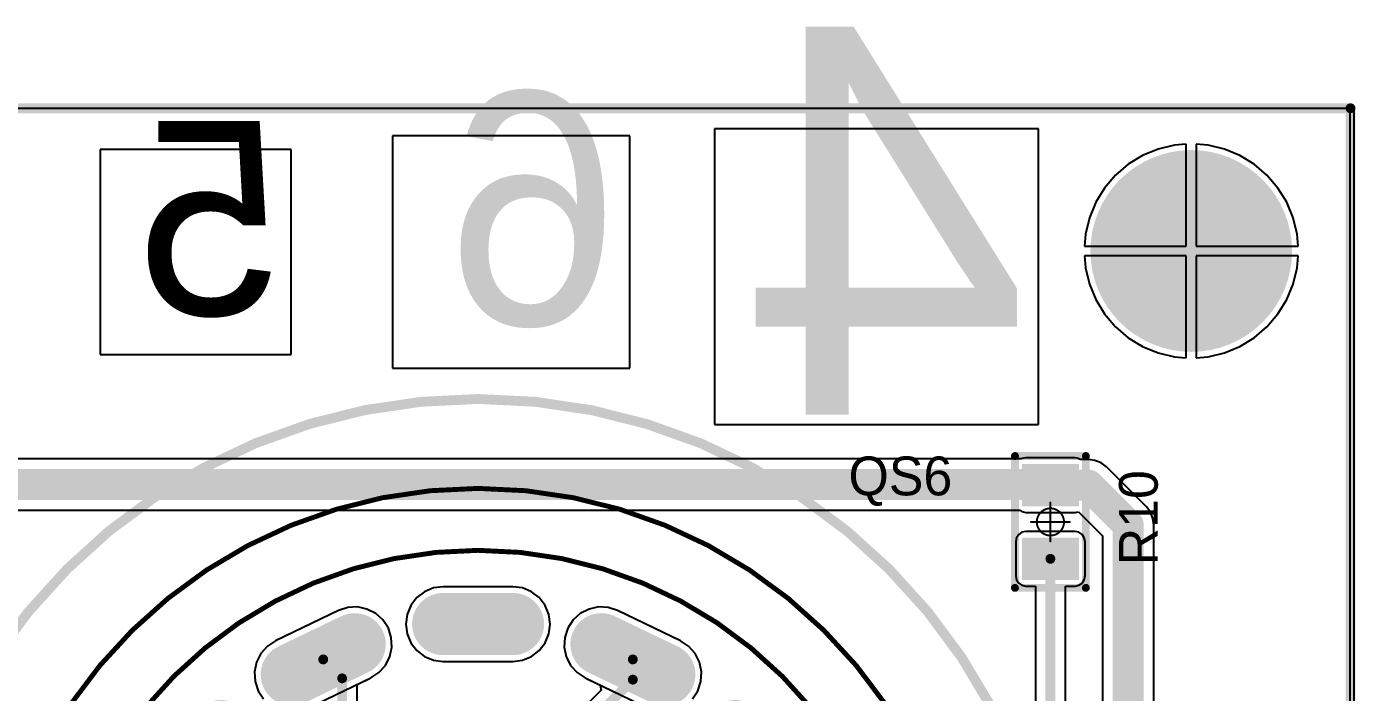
# Model space of a CAD drawing. Header units: millimetres. Extents: x 0.99 to 9.85, y 0.8 to 4.18.
# Drawn here: x 8.238 to 9.588, y 3.36 to 4.036 of the extents above; entities that cross this region are included whole.
import ezdxf

# ---------------------------------------------------------------- set-up
doc = ezdxf.new("R2010")
doc.units = ezdxf.units.MM
doc.header["$MEASUREMENT"] = 0
for name, color, linetype in [('BottomLayer', 5, 'Continuous'), ('BottomSolder', 6, 'Continuous'), ('Mechanical1', 6, 'Continuous'), ('Mechanical15', 56, 'Continuous'), ('MultiLayer', 9, 'Continuous'), ('PadHoleLayer', 156, 'Continuous'), ('TopLayer', 1, 'Continuous'), ('TopOverlay', 2, 'Continuous'), ('TopPaste', 8, 'Continuous'), ('TopSolder', 216, 'Continuous')]:
    doc.layers.add(name, color=color, linetype=linetype)

# ---------------------------------------------------------------- blocks, each defined once
blk = doc.blocks.new('R_0805_L_80')
at = {"layer": 'Mechanical15'}
for points, const_width in [([(0.0138, 0, 1), (-0.0138, 0, 1)], 0.00197), ([(-0.0005, 0.0197, 1), (0.0005, 0.0197, 1)], 0.000984), ([(-0.0202, 0, 1), (-0.0192, 0, 1)], 0.000984), ([(-0.0143, 0, 1), (-0.0133, 0, 1)], 0.000984), ([(0.0133, 0, 1), (0.0143, 0, 1)], 0.000984), ([(0.0192, 0, 1), (0.0202, 0, 1)], 0.000984), ([(-0.0005, -0.0197, 1), (0.0005, -0.0197, 1)], 0.000984)]:
    blk.add_lwpolyline(points, format="xyb", close=True, dxfattribs=dict(at, const_width=const_width))
at = {"layer": 'Mechanical15', "const_width": 0.00197}
for points in [[(0, 0.0197), (0, -0.0197)], [(-0.0197, 0), (0.0197, 0)]]:
    blk.add_lwpolyline(points, dxfattribs=at)
at = {"layer": 'TopLayer'}
for points in [[(-0.0199, -0.025), (-0.0199, 0.025), (-0.0549, -0.025), (-0.0549, 0.025)], [(0.0549, -0.025), (0.0549, 0.025), (0.0199, -0.025), (0.0199, 0.025)]]:
    blk.add_solid(points, dxfattribs=at)
at = {"layer": 'TopOverlay', "const_width": 0.008}
for points in [[(-0.0669, 0.036), (0.0669, 0.036)], [(-0.0669, 0.036), (-0.0669, -0.036)], [(0.0669, 0.036), (0.0669, -0.036)], [(-0.0669, -0.036), (0.0669, -0.036)]]:
    blk.add_lwpolyline(points, dxfattribs=at)
at = {"layer": 'TopOverlay', "const_width": 0.004}
for points in [[(-0.0689, 0.036, 1), (-0.0649, 0.036, 1)], [(-0.0689, 0.036, 1), (-0.0649, 0.036, 1)], [(0.0649, 0.036, 1), (0.0689, 0.036, 1)], [(0.0649, 0.036, 1), (0.0689, 0.036, 1)], [(-0.0689, -0.036, 1), (-0.0649, -0.036, 1)], [(-0.0689, -0.036, 1), (-0.0649, -0.036, 1)], [(0.0649, -0.036, 1), (0.0689, -0.036, 1)], [(0.0649, -0.036, 1), (0.0689, -0.036, 1)]]:
    blk.add_lwpolyline(points, format="xyb", close=True, dxfattribs=at)
at = {"layer": 'TopPaste'}
for points in [[(-0.0199, -0.025), (-0.0199, 0.025), (-0.0549, -0.025), (-0.0549, 0.025)], [(0.0549, -0.025), (0.0549, 0.025), (0.0199, -0.025), (0.0199, 0.025)]]:
    blk.add_solid(points, dxfattribs=at)
at = {"layer": 'TopSolder'}
for points in [[(-0.0159, -0.029), (-0.0159, 0.029), (-0.0589, -0.029), (-0.0589, 0.029)], [(0.0589, -0.029), (0.0589, 0.029), (0.0159, -0.029), (0.0159, 0.029)]]:
    blk.add_solid(points, dxfattribs=at)
blk = doc.blocks.new('QS30_1_101')
at = {"layer": 'BottomLayer', "const_width": 0.0551}
for points in [[(-0.0354, 0.3622), (0.0354, 0.3622)], [(-0.1252, 0.3417), (-0.1891, 0.311)], [(0.1252, 0.3417), (0.1891, 0.311)], [(-0.2611, 0.2535), (-0.3053, 0.1981)], [(0.2611, 0.2535), (0.3053, 0.1981)], [(-0.3452, 0.1151), (-0.361, 0.0461)], [(0.3452, 0.1151), (0.361, 0.0461)], [(-0.361, -0.0461), (-0.3452, -0.1151)], [(0.361, -0.0461), (0.3452, -0.1151)], [(-0.3053, -0.1981), (-0.2611, -0.2535)], [(0.3053, -0.1981), (0.2611, -0.2535)], [(0.1891, -0.311), (0.1252, -0.3417)]]:
    blk.add_lwpolyline(points, dxfattribs=at)
at = {"layer": 'BottomLayer', "const_width": 0.0276}
for points in [[(-0.0492, 0.3622, 1), (-0.0217, 0.3622, 1)], [(0.0217, 0.3622, 1), (0.0492, 0.3622, 1)], [(-0.139, 0.3417, 1), (-0.1115, 0.3417, 1)], [(0.1115, 0.3417, 1), (0.139, 0.3417, 1)], [(-0.2029, 0.311, 1), (-0.1753, 0.311, 1)], [(0.1753, 0.311, 1), (0.2029, 0.311, 1)], [(-0.2749, 0.2535, 1), (-0.2473, 0.2535, 1)], [(0.2473, 0.2535, 1), (0.2749, 0.2535, 1)], [(-0.3191, 0.1981, 1), (-0.2915, 0.1981, 1)], [(0.2915, 0.1981, 1), (0.3191, 0.1981, 1)], [(-0.359, 0.1151, 1), (-0.3315, 0.1151, 1)], [(0.3315, 0.1151, 1), (0.359, 0.1151, 1)], [(-0.3748, 0.0461, 1), (-0.3472, 0.0461, 1)], [(0.3472, 0.0461, 1), (0.3748, 0.0461, 1)], [(-0.3748, -0.0461, 1), (-0.3472, -0.0461, 1)], [(0.3472, -0.0461, 1), (0.3748, -0.0461, 1)], [(-0.359, -0.1151, 1), (-0.3315, -0.1151, 1)], [(0.3315, -0.1151, 1), (0.359, -0.1151, 1)], [(-0.3191, -0.1981, 1), (-0.2915, -0.1981, 1)], [(0.2915, -0.1981, 1), (0.3191, -0.1981, 1)], [(-0.2749, -0.2535, 1), (-0.2473, -0.2535, 1)], [(0.2473, -0.2535, 1), (0.2749, -0.2535, 1)], [(0.1753, -0.311, 1), (0.2029, -0.311, 1)], [(0.1115, -0.3417, 1), (0.139, -0.3417, 1)]]:
    blk.add_lwpolyline(points, format="xyb", close=True, dxfattribs=at)
at = {"layer": 'BottomLayer'}
blk.add_solid([(-0.063, -0.3898), (0.063, -0.3898), (-0.063, -0.3346), (0.063, -0.3346)], dxfattribs=at)
at = {"layer": 'BottomSolder', "const_width": 0.0631}
for points in [[(-0.0354, 0.3622), (0.0354, 0.3622)], [(-0.1252, 0.3417), (-0.1891, 0.311)], [(0.1252, 0.3417), (0.1891, 0.311)], [(-0.2611, 0.2535), (-0.3053, 0.1981)], [(0.2611, 0.2535), (0.3053, 0.1981)], [(-0.3452, 0.1151), (-0.361, 0.0461)], [(0.3452, 0.1151), (0.361, 0.0461)], [(-0.361, -0.0461), (-0.3452, -0.1151)], [(0.361, -0.0461), (0.3452, -0.1151)], [(-0.3053, -0.1981), (-0.2611, -0.2535)], [(0.3053, -0.1981), (0.2611, -0.2535)], [(0.1891, -0.311), (0.1252, -0.3417)]]:
    blk.add_lwpolyline(points, dxfattribs=at)
at = {"layer": 'BottomSolder', "const_width": 0.0316}
for points in [[(-0.0512, 0.3622, 1), (-0.0197, 0.3622, 1)], [(0.0197, 0.3622, 1), (0.0512, 0.3622, 1)], [(-0.141, 0.3417, 1), (-0.1095, 0.3417, 1)], [(0.1095, 0.3417, 1), (0.141, 0.3417, 1)], [(-0.2049, 0.311, 1), (-0.1733, 0.311, 1)], [(0.1733, 0.311, 1), (0.2049, 0.311, 1)], [(-0.2769, 0.2535, 1), (-0.2453, 0.2535, 1)], [(0.2453, 0.2535, 1), (0.2769, 0.2535, 1)], [(-0.3211, 0.1981, 1), (-0.2895, 0.1981, 1)], [(0.2895, 0.1981, 1), (0.3211, 0.1981, 1)], [(-0.361, 0.1151, 1), (-0.3295, 0.1151, 1)], [(0.3295, 0.1151, 1), (0.361, 0.1151, 1)], [(-0.3768, 0.0461, 1), (-0.3452, 0.0461, 1)], [(0.3452, 0.0461, 1), (0.3768, 0.0461, 1)], [(-0.3768, -0.0461, 1), (-0.3452, -0.0461, 1)], [(0.3452, -0.0461, 1), (0.3768, -0.0461, 1)], [(-0.361, -0.1151, 1), (-0.3295, -0.1151, 1)], [(0.3295, -0.1151, 1), (0.361, -0.1151, 1)], [(-0.3211, -0.1981, 1), (-0.2895, -0.1981, 1)], [(0.2895, -0.1981, 1), (0.3211, -0.1981, 1)], [(-0.2769, -0.2535, 1), (-0.2453, -0.2535, 1)], [(0.2453, -0.2535, 1), (0.2769, -0.2535, 1)], [(0.1733, -0.311, 1), (0.2049, -0.311, 1)], [(0.1095, -0.3417, 1), (0.141, -0.3417, 1)]]:
    blk.add_lwpolyline(points, format="xyb", close=True, dxfattribs=at)
at = {"layer": 'BottomSolder'}
blk.add_solid([(-0.067, -0.3938), (0.067, -0.3938), (-0.067, -0.3306), (0.067, -0.3306)], dxfattribs=at)
at = {"layer": 'MultiLayer', "const_width": 0.0551}
for points in [[(-0.0354, 0.3622), (0.0354, 0.3622)], [(-0.1252, 0.3417), (-0.1891, 0.311)], [(0.1252, 0.3417), (0.1891, 0.311)], [(-0.2611, 0.2535), (-0.3053, 0.1981)], [(0.2611, 0.2535), (0.3053, 0.1981)], [(-0.3452, 0.1151), (-0.361, 0.0461)], [(0.3452, 0.1151), (0.361, 0.0461)], [(-0.361, -0.0461), (-0.3452, -0.1151)], [(0.361, -0.0461), (0.3452, -0.1151)], [(-0.3053, -0.1981), (-0.2611, -0.2535)], [(0.3053, -0.1981), (0.2611, -0.2535)], [(0.1891, -0.311), (0.1252, -0.3417)]]:
    blk.add_lwpolyline(points, dxfattribs=at)
at = {"layer": 'MultiLayer', "const_width": 0.0276}
for points in [[(-0.0492, 0.3622, 1), (-0.0217, 0.3622, 1)], [(0.0217, 0.3622, 1), (0.0492, 0.3622, 1)], [(-0.139, 0.3417, 1), (-0.1115, 0.3417, 1)], [(0.1115, 0.3417, 1), (0.139, 0.3417, 1)], [(-0.2029, 0.311, 1), (-0.1753, 0.311, 1)], [(0.1753, 0.311, 1), (0.2029, 0.311, 1)], [(-0.2749, 0.2535, 1), (-0.2473, 0.2535, 1)], [(0.2473, 0.2535, 1), (0.2749, 0.2535, 1)], [(-0.3191, 0.1981, 1), (-0.2915, 0.1981, 1)], [(0.2915, 0.1981, 1), (0.3191, 0.1981, 1)], [(-0.359, 0.1151, 1), (-0.3315, 0.1151, 1)], [(0.3315, 0.1151, 1), (0.359, 0.1151, 1)], [(-0.3748, 0.0461, 1), (-0.3472, 0.0461, 1)], [(0.3472, 0.0461, 1), (0.3748, 0.0461, 1)], [(-0.3748, -0.0461, 1), (-0.3472, -0.0461, 1)], [(0.3472, -0.0461, 1), (0.3748, -0.0461, 1)], [(-0.359, -0.1151, 1), (-0.3315, -0.1151, 1)], [(0.3315, -0.1151, 1), (0.359, -0.1151, 1)], [(-0.3191, -0.1981, 1), (-0.2915, -0.1981, 1)], [(0.2915, -0.1981, 1), (0.3191, -0.1981, 1)], [(-0.2749, -0.2535, 1), (-0.2473, -0.2535, 1)], [(0.2473, -0.2535, 1), (0.2749, -0.2535, 1)], [(0.1753, -0.311, 1), (0.2029, -0.311, 1)], [(0.1115, -0.3417, 1), (0.139, -0.3417, 1)]]:
    blk.add_lwpolyline(points, format="xyb", close=True, dxfattribs=at)
at = {"layer": 'MultiLayer'}
blk.add_solid([(-0.063, -0.3898), (0.063, -0.3898), (-0.063, -0.3346), (0.063, -0.3346)], dxfattribs=at)
at = {"layer": 'PadHoleLayer', "const_width": 0.00787}
for points in [[(0.0374, 0.3504), (-0.0374, 0.3504, -1), (-0.0374, 0.374), (0.0374, 0.374, -1)], [(-0.196, 0.3207), (-0.1286, 0.3532, -1), (-0.1183, 0.3319), (-0.1857, 0.2995, -1)], [(0.1857, 0.2995), (0.1183, 0.3319, -1), (0.1286, 0.3532), (0.196, 0.3207, -1)], [(-0.3157, 0.204), (-0.2691, 0.2624, -1), (-0.2506, 0.2477), (-0.2973, 0.1892, -1)], [(0.2973, 0.1892), (0.2506, 0.2477, -1), (0.2691, 0.2624), (0.3157, 0.204, -1)], [(-0.373, 0.0468), (-0.3563, 0.1197, -1), (-0.3333, 0.1144), (-0.3499, 0.0415, -1)], [(0.3521, 0.0414), (0.3314, 0.1133, -1), (0.3541, 0.1198), (0.3748, 0.0479, -1)], [(-0.3563, -0.1197), (-0.373, -0.0468, -1), (-0.3499, -0.0415), (-0.3333, -0.1144, -1)], [(0.3333, -0.1144), (0.3499, -0.0415, -1), (0.373, -0.0468), (0.3563, -0.1197, -1)], [(-0.2691, -0.2624), (-0.3157, -0.204, -1), (-0.2973, -0.1892), (-0.2506, -0.2477, -1)], [(0.2506, -0.2477), (0.2973, -0.1892, -1), (0.3157, -0.204), (0.2691, -0.2624, -1)], [(0.1183, -0.3319), (0.1857, -0.2995, -1), (0.196, -0.3207), (0.1286, -0.3532, -1)], [(-0.0374, -0.3504), (0.0374, -0.3504, -1), (0.0374, -0.374), (-0.0374, -0.374, -1)]]:
    blk.add_lwpolyline(points, format="xyb", close=True, dxfattribs=at)
at = {"layer": 'TopLayer', "const_width": 0.0551}
for points in [[(-0.0354, 0.3622), (0.0354, 0.3622)], [(-0.1252, 0.3417), (-0.1891, 0.311)], [(0.1252, 0.3417), (0.1891, 0.311)], [(-0.2611, 0.2535), (-0.3053, 0.1981)], [(0.2611, 0.2535), (0.3053, 0.1981)], [(-0.3452, 0.1151), (-0.361, 0.0461)], [(0.3452, 0.1151), (0.361, 0.0461)], [(-0.361, -0.0461), (-0.3452, -0.1151)], [(0.361, -0.0461), (0.3452, -0.1151)], [(-0.3053, -0.1981), (-0.2611, -0.2535)], [(0.3053, -0.1981), (0.2611, -0.2535)], [(0.1891, -0.311), (0.1252, -0.3417)]]:
    blk.add_lwpolyline(points, dxfattribs=at)
at = {"layer": 'TopLayer', "const_width": 0.0276}
for points in [[(-0.0492, 0.3622, 1), (-0.0217, 0.3622, 1)], [(0.0217, 0.3622, 1), (0.0492, 0.3622, 1)], [(-0.139, 0.3417, 1), (-0.1115, 0.3417, 1)], [(0.1115, 0.3417, 1), (0.139, 0.3417, 1)], [(-0.2029, 0.311, 1), (-0.1753, 0.311, 1)], [(0.1753, 0.311, 1), (0.2029, 0.311, 1)], [(-0.2749, 0.2535, 1), (-0.2473, 0.2535, 1)], [(0.2473, 0.2535, 1), (0.2749, 0.2535, 1)], [(-0.3191, 0.1981, 1), (-0.2915, 0.1981, 1)], [(0.2915, 0.1981, 1), (0.3191, 0.1981, 1)], [(-0.359, 0.1151, 1), (-0.3315, 0.1151, 1)], [(0.3315, 0.1151, 1), (0.359, 0.1151, 1)], [(-0.3748, 0.0461, 1), (-0.3472, 0.0461, 1)], [(0.3472, 0.0461, 1), (0.3748, 0.0461, 1)], [(-0.3748, -0.0461, 1), (-0.3472, -0.0461, 1)], [(0.3472, -0.0461, 1), (0.3748, -0.0461, 1)], [(-0.359, -0.1151, 1), (-0.3315, -0.1151, 1)], [(0.3315, -0.1151, 1), (0.359, -0.1151, 1)], [(-0.3191, -0.1981, 1), (-0.2915, -0.1981, 1)], [(0.2915, -0.1981, 1), (0.3191, -0.1981, 1)], [(-0.2749, -0.2535, 1), (-0.2473, -0.2535, 1)], [(0.2473, -0.2535, 1), (0.2749, -0.2535, 1)], [(0.1753, -0.311, 1), (0.2029, -0.311, 1)], [(0.1115, -0.3417, 1), (0.139, -0.3417, 1)]]:
    blk.add_lwpolyline(points, format="xyb", close=True, dxfattribs=at)
at = {"layer": 'TopLayer'}
blk.add_solid([(-0.063, -0.3898), (0.063, -0.3898), (-0.063, -0.3346), (0.063, -0.3346)], dxfattribs=at)
at = {"layer": 'TopOverlay'}
for points, const_width in [([(0.5906, 0, 1), (-0.5906, 0, 1)], 0.01), ([(0.437, 0, 1), (-0.437, 0, 1)], 0.005), ([(0.126, 0, 1), (-0.126, 0, 1)], 0.005), ([(-0.5931, 0, 1), (-0.5881, 0, 1)], 0.005), ([(-0.4383, 0, 1), (-0.4358, 0, 1)], 0.0025), ([(-0.1272, 0, 1), (-0.1247, 0, 1)], 0.0025), ([(0.1247, 0, 1), (0.1272, 0, 1)], 0.0025), ([(0.4358, 0, 1), (0.4383, 0, 1)], 0.0025), ([(0.5881, 0, 1), (0.5931, 0, 1)], 0.005), ([(-0.2163, -0.2915, 1), (-0.2138, -0.2915, 1)], 0.0025), ([(-0.0974, -0.3492, 1), (-0.0949, -0.3492, 1)], 0.0025), ([(-0.1583, -0.4752, 1), (-0.1558, -0.4752, 1)], 0.0025), ([(-0.1582, -0.4747, 1), (-0.1557, -0.4747, 1)], 0.0025), ([(0.1557, -0.4747, 1), (0.1582, -0.4747, 1)], 0.0025), ([(0.1558, -0.4752, 1), (0.1583, -0.4752, 1)], 0.0025)]:
    blk.add_lwpolyline(points, format="xyb", close=True, dxfattribs=dict(at, const_width=const_width))
at = {"layer": 'TopOverlay', "const_width": 0.005}
for points in [[(-0.1569, -0.4747, -6.211314), (0.1569, -0.4747)], [(-0.0961, -0.3492, -0.092015), (-0.215, -0.2915)], [(-0.157, -0.4752, -0.243188), (0.157, -0.4752)]]:
    blk.add_lwpolyline(points, format="xyb", dxfattribs=at)
at = {"layer": 'TopSolder', "const_width": 0.0631}
for points in [[(-0.0354, 0.3622), (0.0354, 0.3622)], [(-0.1252, 0.3417), (-0.1891, 0.311)], [(0.1252, 0.3417), (0.1891, 0.311)], [(-0.2611, 0.2535), (-0.3053, 0.1981)], [(0.2611, 0.2535), (0.3053, 0.1981)], [(-0.3452, 0.1151), (-0.361, 0.0461)], [(0.3452, 0.1151), (0.361, 0.0461)], [(-0.361, -0.0461), (-0.3452, -0.1151)], [(0.361, -0.0461), (0.3452, -0.1151)], [(-0.3053, -0.1981), (-0.2611, -0.2535)], [(0.3053, -0.1981), (0.2611, -0.2535)], [(0.1891, -0.311), (0.1252, -0.3417)]]:
    blk.add_lwpolyline(points, dxfattribs=at)
at = {"layer": 'TopSolder', "const_width": 0.0316}
for points in [[(-0.0512, 0.3622, 1), (-0.0197, 0.3622, 1)], [(0.0197, 0.3622, 1), (0.0512, 0.3622, 1)], [(-0.141, 0.3417, 1), (-0.1095, 0.3417, 1)], [(0.1095, 0.3417, 1), (0.141, 0.3417, 1)], [(-0.2049, 0.311, 1), (-0.1733, 0.311, 1)], [(0.1733, 0.311, 1), (0.2049, 0.311, 1)], [(-0.2769, 0.2535, 1), (-0.2453, 0.2535, 1)], [(0.2453, 0.2535, 1), (0.2769, 0.2535, 1)], [(-0.3211, 0.1981, 1), (-0.2895, 0.1981, 1)], [(0.2895, 0.1981, 1), (0.3211, 0.1981, 1)], [(-0.361, 0.1151, 1), (-0.3295, 0.1151, 1)], [(0.3295, 0.1151, 1), (0.361, 0.1151, 1)], [(-0.3768, 0.0461, 1), (-0.3452, 0.0461, 1)], [(0.3452, 0.0461, 1), (0.3768, 0.0461, 1)], [(-0.3768, -0.0461, 1), (-0.3452, -0.0461, 1)], [(0.3452, -0.0461, 1), (0.3768, -0.0461, 1)], [(-0.361, -0.1151, 1), (-0.3295, -0.1151, 1)], [(0.3295, -0.1151, 1), (0.361, -0.1151, 1)], [(-0.3211, -0.1981, 1), (-0.2895, -0.1981, 1)], [(0.2895, -0.1981, 1), (0.3211, -0.1981, 1)], [(-0.2769, -0.2535, 1), (-0.2453, -0.2535, 1)], [(0.2453, -0.2535, 1), (0.2769, -0.2535, 1)], [(0.1733, -0.311, 1), (0.2049, -0.311, 1)], [(0.1095, -0.3417, 1), (0.141, -0.3417, 1)]]:
    blk.add_lwpolyline(points, format="xyb", close=True, dxfattribs=at)
at = {"layer": 'TopSolder'}
blk.add_solid([(-0.067, -0.3938), (0.067, -0.3938), (-0.067, -0.3306), (0.067, -0.3306)], dxfattribs=at)

msp = doc.modelspace()

# ---------------------------------------------------------------- linework, layer by layer
at = {"layer": 'BottomLayer'}
for p, q in [((1.001, 3.9528), (9.582, 3.9528)), ((9.582, 3.9528), (9.582, 0.807)), ((9.404, 3.9154), (9.3874, 3.9114)), ((9.416, 3.9164), (9.404, 3.9154)), ((9.416, 3.813), (9.416, 3.9164)), ((9.438, 3.9154), (9.426, 3.9164)), ((9.426, 3.9164), (9.426, 3.813)), ((9.4546, 3.9114), (9.438, 3.9154)), ((9.3716, 3.9049), (9.3571, 3.896)), ((9.3874, 3.9114), (9.3716, 3.9049)), ((9.4704, 3.9049), (9.4546, 3.9114)), ((9.4849, 3.896), (9.4704, 3.9049)), ((9.3571, 3.896), (9.3441, 3.8849)), ((9.4979, 3.8849), (9.4849, 3.896)), ((9.3441, 3.8849), (9.333, 3.8719)), ((9.509, 3.8719), (9.4979, 3.8849)), ((9.333, 3.8719), (9.3241, 3.8574)), ((9.5179, 3.8574), (9.509, 3.8719)), ((9.3241, 3.8574), (9.3176, 3.8416)), ((9.5244, 3.8416), (9.5179, 3.8574)), ((9.3176, 3.8416), (9.3136, 3.825)), ((9.5284, 3.825), (9.5244, 3.8416)), ((9.3136, 3.825), (9.3126, 3.813)), ((9.5294, 3.813), (9.5284, 3.825)), ((9.3126, 3.813), (9.416, 3.813)), ((9.426, 3.813), (9.5294, 3.813)), ((9.416, 3.803), (9.3126, 3.803)), ((9.3126, 3.803), (9.3136, 3.791)), ((9.416, 3.6996), (9.416, 3.803)), ((9.5294, 3.803), (9.426, 3.803)), ((9.426, 3.803), (9.426, 3.6996)), ((9.5284, 3.791), (9.5294, 3.803)), ((9.3136, 3.791), (9.3176, 3.7744)), ((9.5244, 3.7744), (9.5284, 3.791)), ((9.3176, 3.7744), (9.3241, 3.7586)), ((9.5179, 3.7586), (9.5244, 3.7744)), ((9.3241, 3.7586), (9.333, 3.7441)), ((9.509, 3.7441), (9.5179, 3.7586)), ((9.333, 3.7441), (9.3441, 3.7311)), ((9.4979, 3.7311), (9.509, 3.7441)), ((9.3441, 3.7311), (9.3571, 3.72)), ((9.4849, 3.72), (9.4979, 3.7311)), ((9.3571, 3.72), (9.3716, 3.7111)), ((9.3716, 3.7111), (9.3874, 3.7046)), ((9.4546, 3.7046), (9.4704, 3.7111)), ((9.4704, 3.7111), (9.4849, 3.72)), ((9.3874, 3.7046), (9.404, 3.7006)), ((9.404, 3.7006), (9.416, 3.6996)), ((9.426, 3.6996), (9.438, 3.7006)), ((9.438, 3.7006), (9.4546, 3.7046)), ((8.6346, 3.4562), (8.6286, 3.4483)), ((8.6425, 3.4622), (8.6346, 3.4562)), ((8.6516, 3.466), (8.6425, 3.4622)), ((8.6614, 3.4673), (8.6516, 3.466)), ((8.7323, 3.4673), (8.6614, 3.4673)), ((8.7421, 3.466), (8.7323, 3.4673)), ((8.7512, 3.4622), (8.7421, 3.466)), ((8.7591, 3.4562), (8.7512, 3.4622)), ((8.7651, 3.4483), (8.7591, 3.4562)), ((8.5552, 3.443), (8.4913, 3.4123)), ((8.5646, 3.4461), (8.5552, 3.443)), ((8.5745, 3.4467), (8.5646, 3.4461)), ((8.5841, 3.4446), (8.5745, 3.4467)), ((8.593, 3.4402), (8.5841, 3.4446)), ((8.6286, 3.4483), (8.6248, 3.4392)), ((8.7689, 3.4392), (8.7651, 3.4483)), ((8.8096, 3.4446), (8.8007, 3.4402)), ((8.8192, 3.4467), (8.8096, 3.4446)), ((8.8291, 3.4461), (8.8192, 3.4467)), ((8.8385, 3.443), (8.8291, 3.4461)), ((8.9024, 3.4123), (8.8385, 3.443)), ((8.6003, 3.4336), (8.593, 3.4402)), ((8.6058, 3.4253), (8.6003, 3.4336)), ((8.6248, 3.4392), (8.6235, 3.4294)), ((8.6235, 3.4294), (8.6248, 3.4196)), ((8.7702, 3.4294), (8.7689, 3.4392)), ((8.7689, 3.4196), (8.7702, 3.4294)), ((8.7934, 3.4336), (8.7879, 3.4253)), ((8.8007, 3.4402), (8.7934, 3.4336)), ((8.6088, 3.4159), (8.6058, 3.4253)), ((8.6094, 3.4061), (8.6088, 3.4159)), ((8.6248, 3.4196), (8.6286, 3.4104)), ((8.7651, 3.4104), (8.7689, 3.4196)), ((8.7849, 3.4159), (8.7843, 3.4061)), ((8.7879, 3.4253), (8.7849, 3.4159)), ((8.4831, 3.4068), (8.4765, 3.3995)), ((8.4913, 3.4123), (8.4831, 3.4068)), ((8.6074, 3.3964), (8.6094, 3.4061)), ((8.6286, 3.4104), (8.6346, 3.4026)), ((8.6346, 3.4026), (8.6425, 3.3966)), ((8.7512, 3.3966), (8.7591, 3.4026)), ((8.7591, 3.4026), (8.7651, 3.4104)), ((8.7843, 3.4061), (8.7863, 3.3964)), ((8.9106, 3.4068), (8.9024, 3.4123)), ((8.9172, 3.3995), (8.9106, 3.4068)), ((8.472, 3.3906), (8.47, 3.381)), ((8.4765, 3.3995), (8.472, 3.3906)), ((8.5963, 3.3802), (8.6029, 3.3875)), ((8.6029, 3.3875), (8.6074, 3.3964)), ((8.6425, 3.3966), (8.6516, 3.3928)), ((8.6516, 3.3928), (8.6614, 3.3915)), ((8.6614, 3.3915), (8.7323, 3.3915)), ((8.7323, 3.3915), (8.7421, 3.3928)), ((8.7421, 3.3928), (8.7512, 3.3966)), ((8.7863, 3.3964), (8.7908, 3.3875)), ((8.7908, 3.3875), (8.7974, 3.3802)), ((8.9217, 3.3906), (8.9172, 3.3995)), ((8.9237, 3.381), (8.9217, 3.3906)), ((8.47, 3.381), (8.4705, 3.3711)), ((8.5242, 3.344), (8.5881, 3.3748)), ((8.5881, 3.3748), (8.5963, 3.3802)), ((8.7974, 3.3802), (8.8056, 3.3748)), ((8.8056, 3.3748), (8.8695, 3.344)), ((8.9232, 3.3711), (8.9237, 3.381)), ((8.4705, 3.3711), (8.4736, 3.3617)), ((8.4736, 3.3617), (8.4791, 3.3534)), ((8.9146, 3.3534), (8.9201, 3.3617)), ((8.9201, 3.3617), (8.9232, 3.3711))]:
    msp.add_line(p, q, dxfattribs=at)
at = {"layer": 'BottomLayer', "const_width": 0.0984}
msp.add_lwpolyline([(9.3718, 3.808, 1), (9.4702, 3.808, 1)], format="xyb", close=True, dxfattribs=at)
at = {"layer": 'BottomSolder', "const_width": 0.1024}
msp.add_lwpolyline([(9.3698, 3.808, 1), (9.4722, 3.808, 1)], format="xyb", close=True, dxfattribs=at)
at = {"layer": 'Mechanical1', "const_width": 0.01}
for points in [[(1, 3.9528), (9.5827, 3.9528)], [(9.5827, 0.8081), (9.5827, 3.9528)]]:
    msp.add_lwpolyline(points, dxfattribs=at)
at = {"layer": 'Mechanical1', "const_width": 0.005}
msp.add_lwpolyline([(9.5802, 3.9528, 1), (9.5852, 3.9528, 1)], format="xyb", close=True, dxfattribs=at)
msp.add_lwpolyline([(9.5802, 3.9528, 1), (9.5852, 3.9528, 1)], format="xyb", close=True, dxfattribs=at)
at = {"layer": 'MultiLayer', "const_width": 0.0984}
msp.add_lwpolyline([(9.3718, 3.808, 1), (9.4702, 3.808, 1)], format="xyb", close=True, dxfattribs=at)
at = {"layer": 'PadHoleLayer', "const_width": 0.065}
msp.add_lwpolyline([(9.3885, 3.808, 1), (9.4535, 3.808, 1)], format="xyb", close=True, dxfattribs=at)
at = {"layer": 'TopLayer'}
for p, q in [((1.0076, 3.953), (9.586, 3.953)), ((9.586, 3.953), (9.586, 0.812)), ((9.266, 3.9319), (8.9369, 3.9319)), ((8.9369, 3.9319), (8.9369, 3.632)), ((9.266, 3.632), (9.266, 3.9319)), ((8.851, 3.9247), (8.6101, 3.9247)), ((8.6101, 3.9247), (8.6101, 3.6889)), ((8.851, 3.6889), (8.851, 3.9247)), ((9.404, 3.9154), (9.3874, 3.9114)), ((9.416, 3.9164), (9.404, 3.9154)), ((9.416, 3.813), (9.416, 3.9164)), ((9.438, 3.9154), (9.426, 3.9164)), ((9.426, 3.9164), (9.426, 3.813)), ((9.4546, 3.9114), (9.438, 3.9154)), ((8.5072, 3.9111), (8.3132, 3.9111)), ((8.3132, 3.9111), (8.3132, 3.7031)), ((8.5072, 3.7031), (8.5072, 3.9111)), ((9.3716, 3.9049), (9.3571, 3.896)), ((9.3874, 3.9114), (9.3716, 3.9049)), ((9.4704, 3.9049), (9.4546, 3.9114)), ((9.4849, 3.896), (9.4704, 3.9049)), ((9.3571, 3.896), (9.3441, 3.8849)), ((9.4979, 3.8849), (9.4849, 3.896)), ((9.3441, 3.8849), (9.333, 3.8719)), ((9.509, 3.8719), (9.4979, 3.8849)), ((9.333, 3.8719), (9.3241, 3.8574)), ((9.5179, 3.8574), (9.509, 3.8719)), ((9.3241, 3.8574), (9.3176, 3.8416)), ((9.5244, 3.8416), (9.5179, 3.8574)), ((9.3176, 3.8416), (9.3136, 3.825)), ((9.5284, 3.825), (9.5244, 3.8416)), ((9.3136, 3.825), (9.3126, 3.813)), ((9.5294, 3.813), (9.5284, 3.825)), ((9.3126, 3.813), (9.416, 3.813)), ((9.426, 3.813), (9.5294, 3.813)), ((9.416, 3.803), (9.3126, 3.803)), ((9.3126, 3.803), (9.3136, 3.791)), ((9.416, 3.6996), (9.416, 3.803)), ((9.5294, 3.803), (9.426, 3.803)), ((9.426, 3.803), (9.426, 3.6996)), ((9.5284, 3.791), (9.5294, 3.803)), ((9.3136, 3.791), (9.3176, 3.7744)), ((9.5244, 3.7744), (9.5284, 3.791)), ((9.3176, 3.7744), (9.3241, 3.7586)), ((9.5179, 3.7586), (9.5244, 3.7744)), ((9.3241, 3.7586), (9.333, 3.7441)), ((9.509, 3.7441), (9.5179, 3.7586)), ((9.333, 3.7441), (9.3441, 3.7311)), ((9.4979, 3.7311), (9.509, 3.7441)), ((9.3441, 3.7311), (9.3571, 3.72)), ((9.4849, 3.72), (9.4979, 3.7311)), ((9.3571, 3.72), (9.3716, 3.7111)), ((9.3716, 3.7111), (9.3874, 3.7046)), ((9.4546, 3.7046), (9.4704, 3.7111)), ((9.4704, 3.7111), (9.4849, 3.72)), ((8.3132, 3.7031), (8.5072, 3.7031)), ((9.3874, 3.7046), (9.404, 3.7006)), ((9.404, 3.7006), (9.416, 3.6996)), ((9.426, 3.6996), (9.438, 3.7006)), ((9.438, 3.7006), (9.4546, 3.7046)), ((8.6101, 3.6889), (8.851, 3.6889)), ((8.9369, 3.632), (9.266, 3.632)), ((9.2486, 3.597), (8.1224, 3.597)), ((9.2491, 3.5973), (9.2486, 3.597)), ((9.253, 3.5981), (9.2491, 3.5973)), ((9.303, 3.5981), (9.253, 3.5981)), ((9.3069, 3.5973), (9.303, 3.5981)), ((9.3083, 3.5964), (9.3069, 3.5973)), ((9.3164, 3.5964), (9.3083, 3.5964)), ((9.3231, 3.5955), (9.3164, 3.5964)), ((9.3294, 3.5929), (9.3231, 3.5955)), ((9.3348, 3.5888), (9.3294, 3.5929)), ((9.3754, 3.5482), (9.3348, 3.5888)), ((8.1242, 3.545), (9.2468, 3.545)), ((9.2468, 3.545), (9.2491, 3.5435)), ((9.2491, 3.5435), (9.253, 3.5427)), ((9.253, 3.5427), (9.303, 3.5427)), ((9.303, 3.5427), (9.3066, 3.5434)), ((9.3066, 3.5434), (9.331, 3.519)), ((9.3795, 3.5428), (9.3754, 3.5482)), ((9.3821, 3.5365), (9.3795, 3.5428)), ((9.383, 3.5298), (9.3821, 3.5365)), ((9.2491, 3.5225), (9.2458, 3.5203)), ((9.253, 3.5233), (9.2491, 3.5225)), ((9.303, 3.5233), (9.253, 3.5233)), ((9.3069, 3.5225), (9.303, 3.5233)), ((9.3102, 3.5203), (9.3069, 3.5225)), ((9.383, 3.024), (9.383, 3.5298)), ((9.2436, 3.517), (9.2428, 3.5131)), ((9.2428, 3.5131), (9.2428, 3.4781)), ((9.2458, 3.5203), (9.2436, 3.517)), ((9.3124, 3.517), (9.3102, 3.5203)), ((9.3132, 3.5131), (9.3124, 3.517)), ((9.3132, 3.4781), (9.3132, 3.5131)), ((9.331, 3.519), (9.331, 3.0348)), ((9.2428, 3.4781), (9.2436, 3.4742)), ((9.2436, 3.4742), (9.2458, 3.4709)), ((9.2458, 3.4709), (9.2491, 3.4687)), ((9.2491, 3.4687), (9.253, 3.4679)), ((9.253, 3.4679), (9.2627, 3.4679)), ((9.2627, 3.4679), (9.2627, 3.2293)), ((9.2933, 3.223), (9.2933, 3.4679)), ((9.2933, 3.4679), (9.303, 3.4679)), ((9.303, 3.4679), (9.3069, 3.4687)), ((9.3069, 3.4687), (9.3102, 3.4709)), ((9.3102, 3.4709), (9.3124, 3.4742)), ((9.3124, 3.4742), (9.3132, 3.4781)), ((8.6346, 3.4562), (8.6286, 3.4483)), ((8.6425, 3.4622), (8.6346, 3.4562)), ((8.6516, 3.466), (8.6425, 3.4622)), ((8.6614, 3.4673), (8.6516, 3.466)), ((8.7323, 3.4673), (8.6614, 3.4673)), ((8.7421, 3.466), (8.7323, 3.4673)), ((8.7512, 3.4622), (8.7421, 3.466)), ((8.7591, 3.4562), (8.7512, 3.4622)), ((8.7651, 3.4483), (8.7591, 3.4562)), ((8.5552, 3.443), (8.4913, 3.4123)), ((8.5646, 3.4461), (8.5552, 3.443)), ((8.5745, 3.4467), (8.5646, 3.4461)), ((8.5841, 3.4446), (8.5745, 3.4467)), ((8.593, 3.4402), (8.5841, 3.4446)), ((8.6286, 3.4483), (8.6248, 3.4392)), ((8.7689, 3.4392), (8.7651, 3.4483)), ((8.8096, 3.4446), (8.8007, 3.4402)), ((8.8192, 3.4467), (8.8096, 3.4446)), ((8.8291, 3.4461), (8.8192, 3.4467)), ((8.8385, 3.443), (8.8291, 3.4461)), ((8.9024, 3.4123), (8.8385, 3.443)), ((8.6003, 3.4336), (8.593, 3.4402)), ((8.6058, 3.4253), (8.6003, 3.4336)), ((8.6248, 3.4392), (8.6235, 3.4294)), ((8.6235, 3.4294), (8.6248, 3.4196)), ((8.7702, 3.4294), (8.7689, 3.4392)), ((8.7689, 3.4196), (8.7702, 3.4294)), ((8.7934, 3.4336), (8.7879, 3.4253)), ((8.8007, 3.4402), (8.7934, 3.4336)), ((8.6088, 3.4159), (8.6058, 3.4253)), ((8.6094, 3.4061), (8.6088, 3.4159)), ((8.6248, 3.4196), (8.6286, 3.4104)), ((8.7651, 3.4104), (8.7689, 3.4196)), ((8.7849, 3.4159), (8.7843, 3.4061)), ((8.7879, 3.4253), (8.7849, 3.4159)), ((8.4831, 3.4068), (8.4765, 3.3995)), ((8.4913, 3.4123), (8.4831, 3.4068)), ((8.6074, 3.3964), (8.6094, 3.4061)), ((8.6286, 3.4104), (8.6346, 3.4026)), ((8.6346, 3.4026), (8.6425, 3.3966)), ((8.7512, 3.3966), (8.7591, 3.4026)), ((8.7591, 3.4026), (8.7651, 3.4104)), ((8.7843, 3.4061), (8.7863, 3.3964)), ((8.9106, 3.4068), (8.9024, 3.4123)), ((8.9172, 3.3995), (8.9106, 3.4068)), ((8.472, 3.3906), (8.47, 3.381)), ((8.4765, 3.3995), (8.472, 3.3906)), ((8.5963, 3.3802), (8.6029, 3.3875)), ((8.6029, 3.3875), (8.6074, 3.3964)), ((8.6425, 3.3966), (8.6516, 3.3928)), ((8.6516, 3.3928), (8.6614, 3.3915)), ((8.6614, 3.3915), (8.7323, 3.3915)), ((8.7323, 3.3915), (8.7421, 3.3928)), ((8.7421, 3.3928), (8.7512, 3.3966)), ((8.7863, 3.3964), (8.7908, 3.3875)), ((8.7908, 3.3875), (8.7974, 3.3802)), ((8.9217, 3.3906), (8.9172, 3.3995)), ((8.9237, 3.381), (8.9217, 3.3906)), ((8.47, 3.381), (8.4705, 3.3711)), ((8.5742, 3.3681), (8.5881, 3.3748)), ((8.5881, 3.3748), (8.5963, 3.3802)), ((8.7974, 3.3802), (8.8056, 3.3748)), ((8.8056, 3.3748), (8.821, 3.3674)), ((8.9232, 3.3711), (8.9237, 3.381)), ((8.4705, 3.3711), (8.4736, 3.3617)), ((8.4736, 3.3617), (8.4791, 3.3534)), ((8.5742, 3.1213), (8.5742, 3.3681)), ((8.8218, 3.3624), (8.5788, 3.1194)), ((8.821, 3.3674), (8.8218, 3.3624)), ((8.9146, 3.3534), (8.9201, 3.3617)), ((8.9201, 3.3617), (8.9232, 3.3711))]:
    msp.add_line(p, q, dxfattribs=at)
for points, const_width in [([(9.3718, 3.808, 1), (9.4702, 3.808, 1)], 0.0984), ([(9.2701, 3.5704, 1), (9.2859, 3.5704, 1)], 0.0157), ([(9.2711, 3.571, 1), (9.2869, 3.571, 1)], 0.0157), ([(9.3085, 3.5704, 1), (9.3243, 3.5704, 1)], 0.0157), ([(9.3085, 3.5704, 1), (9.3243, 3.5704, 1)], 0.0157), ([(9.3491, 3.5298, 1), (9.3649, 3.5298, 1)], 0.0157), ([(9.3491, 3.5298, 1), (9.3649, 3.5298, 1)], 0.0157), ([(9.2755, 3.4956, 1), (9.2805, 3.4956, 1)], 0.005), ([(8.5372, 3.3935, 1), (8.5422, 3.3935, 1)], 0.005), ([(8.8515, 3.3935, 1), (8.8565, 3.3935, 1)], 0.005), ([(8.5564, 3.3743, 1), (8.5614, 3.3743, 1)], 0.005), ([(8.5564, 3.3743, 1), (8.5614, 3.3743, 1)], 0.005), ([(8.8515, 3.373, 1), (8.8565, 3.373, 1)], 0.005), ([(8.8515, 3.373, 1), (8.8565, 3.373, 1)], 0.005)]:
    msp.add_lwpolyline(points, format="xyb", close=True, dxfattribs=dict(at, const_width=const_width))
for points, const_width in [([(6.99, 3.571), (9.279, 3.571)], 0.0315), ([(9.278, 3.5704), (9.3164, 3.5704)], 0.0315), ([(9.3164, 3.5704), (9.357, 3.5298)], 0.0315), ([(9.357, 3.024), (9.357, 3.5298)], 0.0315), ([(9.278, 3.223), (9.278, 3.4956)], 0.01), ([(8.5397, 3.3935), (8.5589, 3.3743)], 0.01), ([(8.854, 3.373), (8.854, 3.3935)], 0.01), ([(8.5589, 2.7479), (8.5589, 3.3743)], 0.01), ([(8.5789, 3.0979), (8.854, 3.373)], 0.01)]:
    msp.add_lwpolyline(points, dxfattribs=dict(at, const_width=const_width))
at = {"layer": 'TopSolder', "const_width": 0.1024}
msp.add_lwpolyline([(9.3698, 3.808, 1), (9.4722, 3.808, 1)], format="xyb", close=True, dxfattribs=at)

# ---------------------------------------------------------------- block references
msp.add_blockref('QS30_1_101', (8.6969, 3.0672))
at = {"rotation": 90}
msp.add_blockref('R_0805_L_80', (9.278, 3.533), dxfattribs=at)

# ---------------------------------------------------------------- texts
at = {"layer": 'TopLayer', "text_generation_flag": 2}
for s, height, p in [('4', 0.3937, (9.256, 3.642)), ('6', 0.2362, (8.841, 3.733)), ('5', 0.1969, (8.497, 3.743))]:
    msp.add_text(s, height=height, rotation=360, dxfattribs=at).set_placement(p)
at = {"layer": 'TopOverlay'}
msp.add_text('QS6', height=0.03937, dxfattribs=at).set_placement((9.073, 3.56))
msp.add_text('R10', height=0.03937, rotation=90, dxfattribs=at).set_placement((9.387, 3.489))
at = {"layer": 'TopSolder', "text_generation_flag": 2}
for s, height, p in [('4', 0.3937, (9.256, 3.642)), ('6', 0.2362, (8.841, 3.733)), ('5', 0.1969, (8.497, 3.743))]:
    msp.add_text(s, height=height, rotation=360, dxfattribs=at).set_placement(p)

doc.saveas('drawing.dxf')
